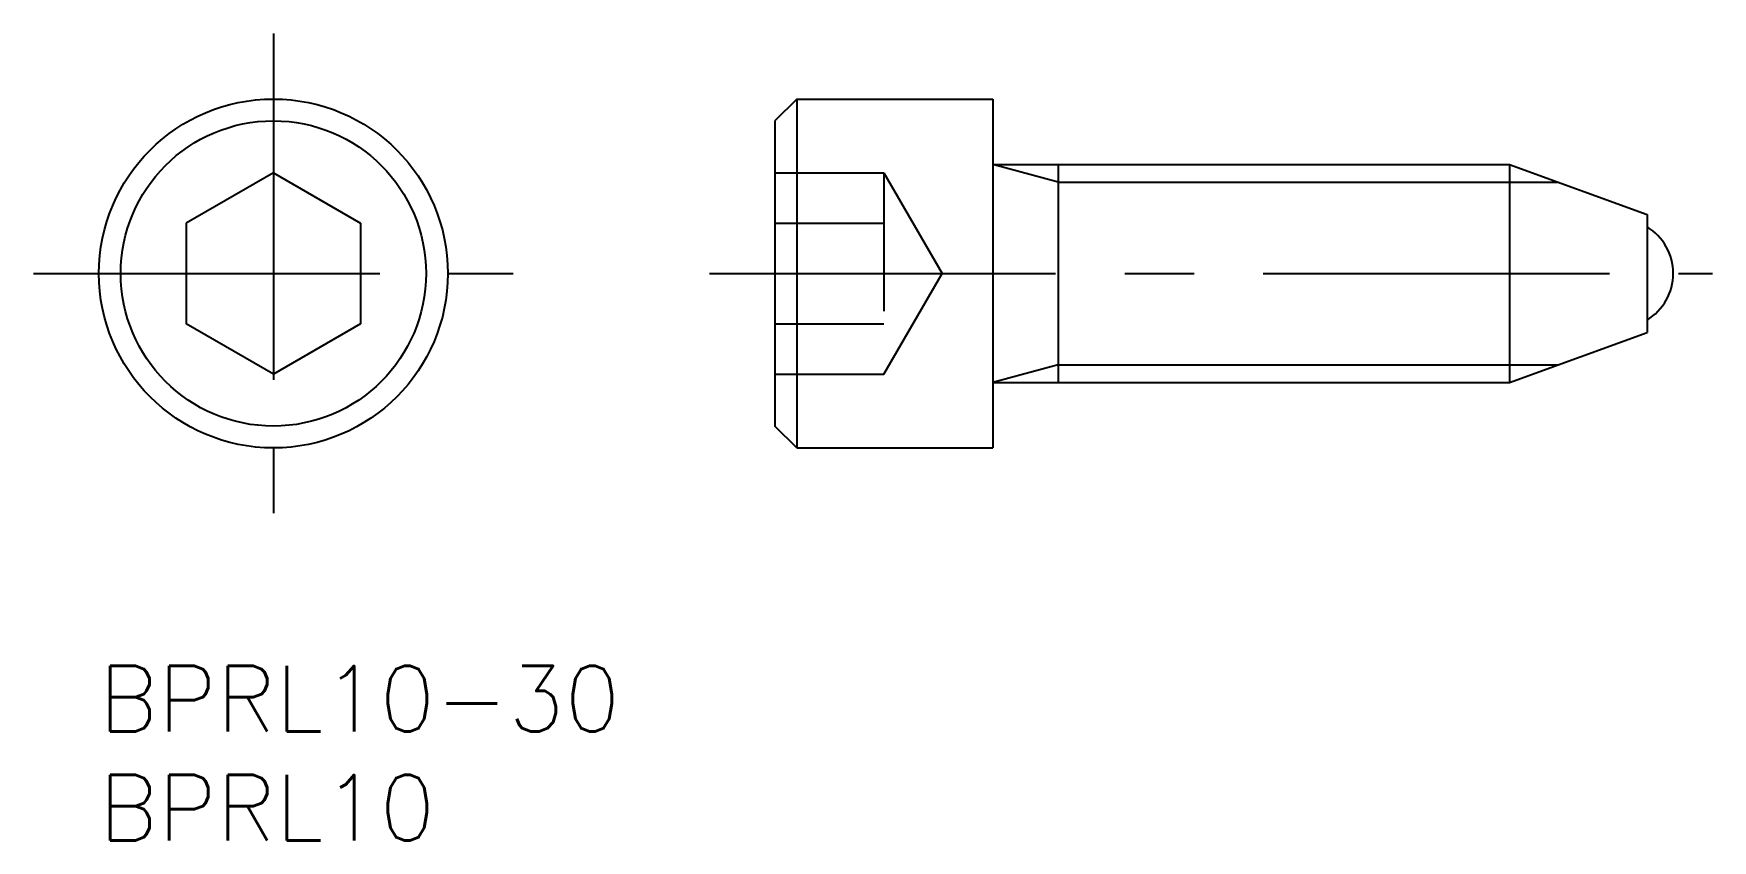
# Model space of a CAD drawing. Extents: x -3 to 74, y -8 to 29.
import ezdxf

# ---------------------------------------------------------------- set-up
doc = ezdxf.new("R2010")
doc.units = 0
doc.header["$LTSCALE"] = 0.5
doc.linetypes.add('CENTER', pattern=[50.8, 31.75, -6.35, 6.35, -6.35])
doc.linetypes.add('DASHED', pattern=[19.05, 12.7, -6.35])
for name, color, linetype in [('MSM_CENTER', 1, 'CENTER'), ('MSM_CONTINUOUS', 7, 'CONTINUOUS'), ('MSM_DASHED', 4, 'DASHED'), ('MSM_NARROW', 5, 'CONTINUOUS'), ('MSM_PART_NUMBER', 7, 'CONTINUOUS')]:
    doc.layers.add(name, color=color, linetype=linetype)
doc.styles.get("Standard").update_dxf_attribs({"font": 'txt.shx', "height": 3, "bigfont": 'bigfont.shx'})

# ---------------------------------------------------------------- blocks, each defined once
blk = doc.blocks.new('*U2')
at = {"layer": 'MSM_PART_NUMBER'}
blk.add_text('BPRL10-30', height=3, dxfattribs=at).set_placement((0, -3))
blk = doc.blocks.new('*U3')
at = {"layer": 'MSM_PART_NUMBER'}
blk.add_text('BPRL10', height=3, dxfattribs=at).set_placement((0, -8))

msp = doc.modelspace()

# ---------------------------------------------------------------- linework, layer by layer
at = {"layer": 'MSM_CENTER'}
for p, q in [((8, 29), (8, 7)), ((-3, 18), (19, 18)), ((28, 18), (74, 18))]:
    msp.add_line(p, q, dxfattribs=at)
at = {"layer": 'MSM_CONTINUOUS'}
for p, q in [((32, 26), (31, 25)), ((32, 26), (41, 26)), ((32, 26), (32, 10)), ((41, 26), (41, 10)), ((31, 25), (31, 11)), ((8, 22.619), (4, 20.309)), ((8, 22.619), (12, 20.309)), ((41, 23), (64.691, 23)), ((44, 23), (44, 13)), ((64.691, 23), (71, 20.704)), ((64.691, 23), (64.691, 13)), ((4, 20.309), (4, 15.691)), ((12, 20.309), (12, 15.691)), ((71, 20.704), (71, 15.296)), ((8, 13.381), (4, 15.691)), ((12, 15.691), (8, 13.381)), ((64.691, 13), (71, 15.296)), ((41, 13), (64.691, 13)), ((32, 10), (31, 11)), ((32, 10), (41, 10)), ((34.25, 10), (34.25, 10)), ((36.5, 10), (36.5, 10))]:
    msp.add_line(p, q, dxfattribs=at)
for radius in [8, 7]:
    msp.add_circle((8, 18), radius, dxfattribs=at)
msp.add_arc((69.7, 18), 2.5, 301.33225, 58.66775, dxfattribs=at)
at = {"layer": 'MSM_DASHED'}
for p, q in [((31, 22.619), (36, 22.619)), ((36, 22.619), (38.667, 18)), ((36, 22.619), (36, 13.381)), ((31, 20.309), (36, 20.309)), ((36, 13.381), (38.667, 18)), ((31, 15.691), (36, 15.691)), ((31, 13.381), (36, 13.381))]:
    msp.add_line(p, q, dxfattribs=at)
at = {"layer": 'MSM_NARROW'}
for p, q in [((44, 22.188), (41, 23)), ((44, 22.188), (66.922, 22.188)), ((44, 13.812), (41, 13)), ((44, 13.812), (66.922, 13.812))]:
    msp.add_line(p, q, dxfattribs=at)

# ---------------------------------------------------------------- block references
at = {"layer": 'MSM_CONTINUOUS'}
for name in ['*U2', '*U3']:
    msp.add_blockref(name, (0, 0), dxfattribs=at)

doc.saveas('drawing.dxf')
